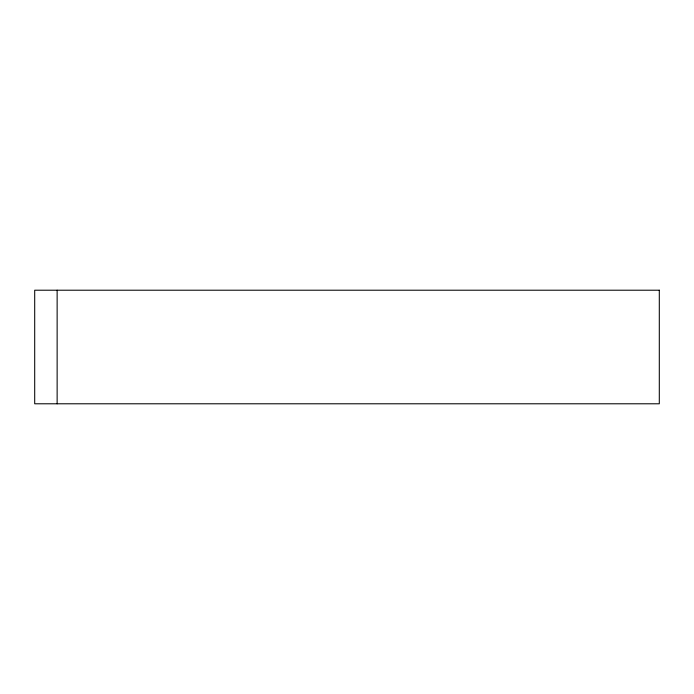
<?xml version="1.0" encoding="UTF-8"?>
<svg xmlns="http://www.w3.org/2000/svg" width="694" height="694" viewBox="0 0 694 694"><rect width="100%" height="100%" fill="white"/><g stroke="black" fill="none" stroke-linecap="round" stroke-linejoin="round"><path stroke-width="1.04" d="M57.134 290.213L57.134 403.787M659.3 290.213L34.7 290.213L34.7 403.787L659.3 403.787L659.3 290.213"/></g></svg>
